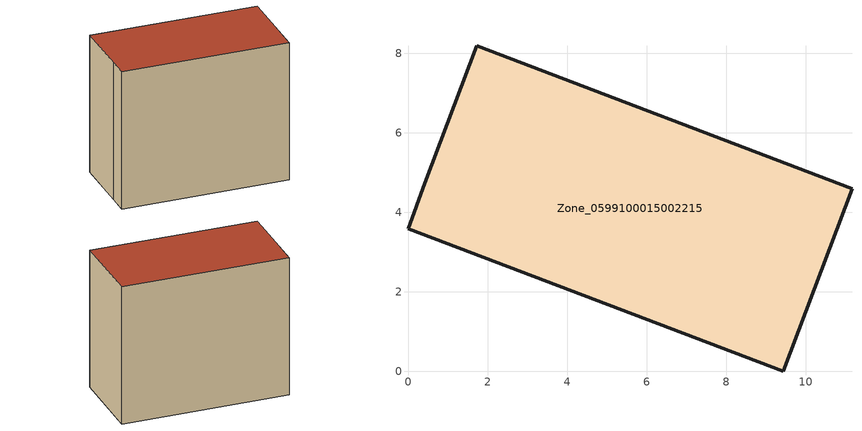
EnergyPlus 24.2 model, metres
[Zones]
Zone_0599100015002215
 floor ground (C_G): 0,3.59 0.41,4.74 1.72,8.19 11.16,4.59 9.43,0 z0.91
 wall outside (C_F): 0.41,4.74 0,3.59 9.43,0 11.16,4.59 1.72,8.19 0.41,4.74 z0.91:9.56
 roof outside (C_R): 9.43,0 11.16,4.59 1.72,8.19 0.41,4.74 0,3.59 z9.56
[BUILDING]
Pand.0599100015002215: North Axis=0; Terrain=City; Loads Convergence Tolerance Value=0.04; Temperature Convergence Tolerance Value=0.4; Solar Distribution=FullExterior; Maximum Number of Warmup Days=25; Minimum Number of Warmup Days=1
[Site:Location]
Rotterdam.The.Hague.AP_ZH_NLD Design_Conditions: Latitude=51.96; Longitude=4.45; Time Zone=1; Elevation=-4.5
[SITE:GROUNDTEMPERATURE:BUILDINGSURFACE]
18, 18, 18, 18, 18, 18, 18, 18, 18, 18, 18, 18
[MATERIAL] Thermal Absorptance=0.9; Solar Absorptance=0.7; Visible Absorptance=0.7
Name | Roughness | Thickness | Conductivity | Density | Specific Heat
G.TI.1965-1974 | MediumSmooth | 0.15 | 0.882353 | 540 | 1210
F.TI.1965-1974 | Rough | 0.3 | 0.697674 | 1920 | 840
R.TI.1965-1974 | MediumRough | 0.2 | 0.232558 | 1500 | 1000
[CONSTRUCTION]
C_G: G.TI.1965-1974
C_F: F.TI.1965-1974
C_R: R.TI.1965-1974
[ZONE]
Zone_0599100015002215: Type=1; Multiplier=1; Ceiling Height=Autocalculate; Volume=Autocalculate; Floor Area=autocalculate; Part of Total Floor Area=Yes
[ZONEINFILTRATION:DESIGNFLOWRATE]
Infil_Zone_0599100015002215: Zone or ZoneList or Space or SpaceList=Zone_0599100015002215; Schedule=AlwaysOn; Design Flow Rate Calculation Method=Flow/Area; Flow Rate per Floor Area=0.003; Constant Term Coefficient=1; Temperature Term Coefficient=0; Velocity Term Coefficient=0; Velocity Squared Term Coefficient=0
[HVACTEMPLATE:ZONE:IDEALLOADSAIRSYSTEM]
Zone_0599100015002215: Maximum Heating Supply Air Temperature=50; Minimum Cooling Supply Air Temperature=13; Maximum Heating Supply Air Humidity Ratio=0.0156; Minimum Cooling Supply Air Humidity Ratio=0.0077; Heating Limit=NoLimit; Cooling Limit=NoLimit; Dehumidification Control Type=ConstantSensibleHeatRatio; Cooling Sensible Heat Ratio=0.7; Dehumidification Setpoint=60; Humidification Control Type=None; Humidification Setpoint=30; Outdoor Air Method=None; Outdoor Air Flow Rate per Person=0.00944; Outdoor Air Flow Rate per Zone Floor Area=0; Outdoor Air Flow Rate per Zone=0; Demand Controlled Ventilation Type=None; Outdoor Air Economizer Type=NoEconomizer; Heat Recovery Type=None; Sensible Heat Recovery Effectiveness=0.7; Latent Heat Recovery Effectiveness=0.65
[ZONECONTROL:THERMOSTAT]
ThermostatControl_Zone_0599100015002215: Zone or ZoneList=Zone_0599100015002215; Control Type Schedule=DualSetpointControlType; Control 1=Thermostat_Zone_0599100015002215; Temperature Difference Between Cutout And Setpoint=0
[THERMOSTATSETPOINT:DUALSETPOINT]
Thermostat_Zone_0599100015002215: Heating Setpoint Temperature Schedule=HeatingSetpoint_Zone_0599100015002215; Cooling Setpoint Temperature Schedule=CoolingSetpoint_Zone_0599100015002215
[SCHEDULE:COMPACT]
HeatingSetpoint_Zone_0599100015002215: Through: 12/31, For: AllDays, Until: 24:00, 21
CoolingSetpoint_Zone_0599100015002215: Through: 12/31, For: AllDays, Until: 24:00, 24
DualSetpointControlType: Through: 12/31, For: AllDays, Until: 24:00, 4
AlwaysOn: Through: 12/31, For: AllDays, Until: 24:00, 1
